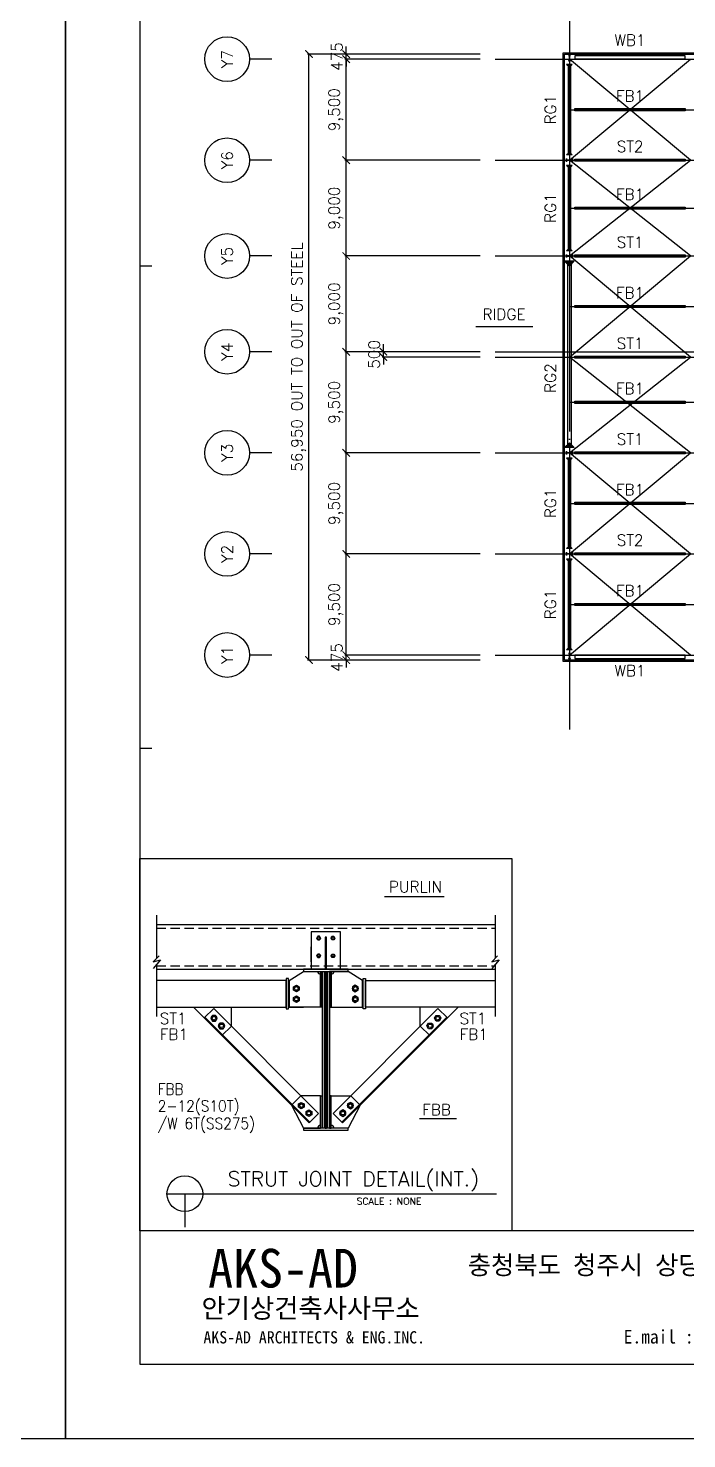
# Model space of a CAD drawing. Header units: metres. Extents: x -297536 to 1852864, y -630451 to -422551.
# Drawn here: x 580964 to 642923, y -630451 to -497882 of the extents above; entities that cross this region are included whole.
import ezdxf
from ezdxf.enums import TextEntityAlignment as Align

# ---------------------------------------------------------------- set-up
doc = ezdxf.new("R2010")
doc.units = ezdxf.units.M
doc.header["$LTSCALE"] = 700
doc.linetypes.add('CEN', pattern=[62, 60, -1, 0, -1])
doc.linetypes.add('HIDDEN', pattern=[0.375, 0.25, -0.125])
for name, color, linetype in [('beam', 7, 'Continuous'), ('bl', 3, 'Continuous'), ('BR', 2, 'Continuous'), ('CEN', 152, 'CEN'), ('COL', 2, 'Continuous'), ('DIM', 7, 'Continuous'), ('gir', 230, 'Continuous'), ('HID', 251, 'Continuous'), ('MAIN', 1, 'Continuous'), ('sec', 4, 'Continuous'), ('SYM', 7, 'Continuous'), ('TEX', 3, 'Continuous'), ('된장공장-1$0$FORM', 2, 'Continuous'), ('된장공장-1$0$WID', 4, 'Continuous')]:
    doc.layers.add(name, color=color, linetype=linetype)
doc.styles.add('HGTXT', font='romans.shx', dxfattribs={"bigfont": 'WHGTXT.shx'})
doc.styles.add('WHGTXT', font='romans.shx', dxfattribs={"bigfont": 'WHGTXT.shx'})
doc.styles.add('된장공장-1$0$타이틀', font='GulimChe.ttf')
doc.dimstyles.new('KJ', dxfattribs={"dimscale": 700, "dimtxt": 1.5, "dimasz": 1, "dimexe": 0.18, "dimexo": 2, "dimgap": 0.5, "dimtad": 1, "dimdec": 0, "dimzin": 0, "dimdsep": 46, "dimlunit": 6, "dimtxsty": 'HGTXT', "dimblk": 'ARCHTICK', "dimcen": 0.09, "dimclrt": 3, "dimadec": 0, "dimazin": 0, "dimtfac": 1, "dimtdec": 0, "dimtix": 1, "dimtmove": 0, "dimatfit": 0, "dimldrblk": 'OBLIQUE', "dimfxl": 1, "dimtolj": 1, "dimtzin": 0, "dimarcsym": 0})

# ---------------------------------------------------------------- blocks, each defined once
blk = doc.blocks.new('_ArchTick')
at = {"color": 0, "linetype": 'ByBlock', "const_width": 0.15}
blk.add_lwpolyline([(-0.5, -0.5), (0.5, 0.5)], dxfattribs=at)
blk = doc.blocks.new('*D818')
at = {"layer": 'Defpoints', "color": 0, "transparency": 16777216}
for p in [(610880, -556790), (624880, -556790), (624880, -557265)]:
    blk.add_point(p, dxfattribs=at)
at = {"layer": 'DIM', "color": 0, "lineweight": -2, "transparency": 16777216}
for p, q in [((610880, -556790), (610880, -556090)), ((623480, -556790), (610754, -556790)), ((623480, -557265), (610754, -557265)), ((610880, -557265), (610880, -556790)), ((610880, -557265), (610880, -557965))]:
    blk.add_line(p, q, dxfattribs=at)
at = {"layer": 'DIM', "color": 0, "lineweight": -2, "transparency": 16777216, "xscale": 700, "yscale": 700, "zscale": 700}
for p, rotation in [((610880, -556790), 270), ((610880, -557265), 90)]:
    blk.add_blockref('_ArchTick', p, dxfattribs=dict(at, rotation=rotation))
at = {"layer": 'DIM', "color": 3, "transparency": 16777216, "insert": (610005, -557028), "char_height": 1050, "attachment_point": 5, "rotation": 90, "style": 'HGTXT'}
blk.add_mtext('\\A1;475', dxfattribs=at)
blk = doc.blocks.new('_Oblique')
at = {"color": 0, "linetype": 'ByBlock', "lineweight": -2}
blk.add_line((-0.5, -0.5), (0.5, 0.5), dxfattribs=at)
blk = doc.blocks.new('*D819')
at = {"layer": 'Defpoints', "color": 0, "transparency": 16777216}
for p in [(610880, -547290), (624880, -547290), (624880, -556790)]:
    blk.add_point(p, dxfattribs=at)
at = {"layer": 'DIM', "color": 0, "lineweight": -2, "transparency": 16777216}
for p, q in [((623480, -547290), (610754, -547290)), ((610880, -556790), (610880, -547290)), ((623480, -556790), (610754, -556790))]:
    blk.add_line(p, q, dxfattribs=at)
at = {"layer": 'DIM', "color": 0, "lineweight": -2, "transparency": 16777216, "xscale": 700, "yscale": 700, "zscale": 700}
for p, rotation in [((610880, -547290), 90), ((610880, -556790), 270)]:
    blk.add_blockref('_ArchTick', p, dxfattribs=dict(at, rotation=rotation))
at = {"layer": 'DIM', "color": 3, "transparency": 16777216, "insert": (609905, -552040), "char_height": 1050, "attachment_point": 5, "rotation": 90, "style": 'HGTXT'}
blk.add_mtext('\\A1;9,500', dxfattribs=at)
blk = doc.blocks.new('*D820')
at = {"layer": 'Defpoints', "color": 0, "transparency": 16777216}
for p in [(610880, -537790), (624880, -537790), (624880, -547290)]:
    blk.add_point(p, dxfattribs=at)
at = {"layer": 'DIM', "color": 0, "lineweight": -2, "transparency": 16777216}
for p, q in [((623480, -537790), (610754, -537790)), ((610880, -547290), (610880, -537790)), ((623480, -547290), (610754, -547290))]:
    blk.add_line(p, q, dxfattribs=at)
at = {"layer": 'DIM', "color": 0, "lineweight": -2, "transparency": 16777216, "xscale": 700, "yscale": 700, "zscale": 700}
for p, rotation in [((610880, -537790), 90), ((610880, -547290), 270)]:
    blk.add_blockref('_ArchTick', p, dxfattribs=dict(at, rotation=rotation))
at = {"layer": 'DIM', "color": 3, "transparency": 16777216, "insert": (609905, -542540), "char_height": 1050, "attachment_point": 5, "rotation": 90, "style": 'HGTXT'}
blk.add_mtext('\\A1;9,500', dxfattribs=at)
blk = doc.blocks.new('*D821')
at = {"layer": 'Defpoints', "color": 0, "transparency": 16777216}
for p in [(610880, -528290), (624880, -528290), (624880, -537790)]:
    blk.add_point(p, dxfattribs=at)
at = {"layer": 'DIM', "color": 0, "lineweight": -2, "transparency": 16777216}
for p, q in [((623480, -528290), (610754, -528290)), ((610880, -537790), (610880, -528290)), ((623480, -537790), (610754, -537790))]:
    blk.add_line(p, q, dxfattribs=at)
at = {"layer": 'DIM', "color": 0, "lineweight": -2, "transparency": 16777216, "xscale": 700, "yscale": 700, "zscale": 700}
for p, rotation in [((610880, -528290), 90), ((610880, -537790), 270)]:
    blk.add_blockref('_ArchTick', p, dxfattribs=dict(at, rotation=rotation))
at = {"layer": 'DIM', "color": 3, "transparency": 16777216, "insert": (609905, -533040), "char_height": 1050, "attachment_point": 5, "rotation": 90, "style": 'HGTXT'}
blk.add_mtext('\\A1;9,500', dxfattribs=at)
blk = doc.blocks.new('*D822')
at = {"layer": 'Defpoints', "color": 0, "transparency": 16777216}
for p in [(610880, -519290), (624880, -519290), (624880, -528290)]:
    blk.add_point(p, dxfattribs=at)
at = {"layer": 'DIM', "color": 0, "lineweight": -2, "transparency": 16777216}
for p, q in [((623480, -519290), (610754, -519290)), ((610880, -528290), (610880, -519290)), ((623480, -528290), (610754, -528290))]:
    blk.add_line(p, q, dxfattribs=at)
at = {"layer": 'DIM', "color": 0, "lineweight": -2, "transparency": 16777216, "xscale": 700, "yscale": 700, "zscale": 700}
for p, rotation in [((610880, -519290), 90), ((610880, -528290), 270)]:
    blk.add_blockref('_ArchTick', p, dxfattribs=dict(at, rotation=rotation))
at = {"layer": 'DIM', "color": 3, "transparency": 16777216, "insert": (609905, -523790), "char_height": 1050, "attachment_point": 5, "rotation": 90, "style": 'HGTXT'}
blk.add_mtext('\\A1;9,000', dxfattribs=at)
blk = doc.blocks.new('*D823')
at = {"layer": 'Defpoints', "color": 0, "transparency": 16777216}
for p in [(610880, -510290), (624880, -510290), (624880, -519290)]:
    blk.add_point(p, dxfattribs=at)
at = {"layer": 'DIM', "color": 0, "lineweight": -2, "transparency": 16777216}
for p, q in [((623480, -510290), (610754, -510290)), ((610880, -519290), (610880, -510290)), ((623480, -519290), (610754, -519290))]:
    blk.add_line(p, q, dxfattribs=at)
at = {"layer": 'DIM', "color": 0, "lineweight": -2, "transparency": 16777216, "xscale": 700, "yscale": 700, "zscale": 700}
for p, rotation in [((610880, -510290), 90), ((610880, -519290), 270)]:
    blk.add_blockref('_ArchTick', p, dxfattribs=dict(at, rotation=rotation))
at = {"layer": 'DIM', "color": 3, "transparency": 16777216, "insert": (609905, -514790), "char_height": 1050, "attachment_point": 5, "rotation": 90, "style": 'HGTXT'}
blk.add_mtext('\\A1;9,000', dxfattribs=at)
blk = doc.blocks.new('*D824')
at = {"layer": 'Defpoints', "color": 0, "transparency": 16777216}
for p in [(610880, -500790), (624880, -500790), (624880, -510290)]:
    blk.add_point(p, dxfattribs=at)
at = {"layer": 'DIM', "color": 0, "lineweight": -2, "transparency": 16777216}
for p, q in [((623480, -500790), (610754, -500790)), ((610880, -510290), (610880, -500790)), ((623480, -510290), (610754, -510290))]:
    blk.add_line(p, q, dxfattribs=at)
at = {"layer": 'DIM', "color": 0, "lineweight": -2, "transparency": 16777216, "xscale": 700, "yscale": 700, "zscale": 700}
for p, rotation in [((610880, -500790), 90), ((610880, -510290), 270)]:
    blk.add_blockref('_ArchTick', p, dxfattribs=dict(at, rotation=rotation))
at = {"layer": 'DIM', "color": 3, "transparency": 16777216, "insert": (609905, -505540), "char_height": 1050, "attachment_point": 5, "rotation": 90, "style": 'HGTXT'}
blk.add_mtext('\\A1;9,500', dxfattribs=at)
blk = doc.blocks.new('*D825')
at = {"layer": 'Defpoints', "color": 0, "transparency": 16777216}
for p in [(610880, -500315), (624880, -500315), (624880, -500790)]:
    blk.add_point(p, dxfattribs=at)
at = {"layer": 'DIM', "color": 0, "lineweight": -2, "transparency": 16777216}
for p, q in [((610880, -500315), (610880, -499615)), ((623480, -500315), (610754, -500315)), ((623480, -500790), (610754, -500790)), ((610880, -500790), (610880, -500315)), ((610880, -500790), (610880, -501490))]:
    blk.add_line(p, q, dxfattribs=at)
at = {"layer": 'DIM', "color": 0, "lineweight": -2, "transparency": 16777216, "xscale": 700, "yscale": 700, "zscale": 700}
for p, rotation in [((610880, -500315), 270), ((610880, -500790), 90)]:
    blk.add_blockref('_ArchTick', p, dxfattribs=dict(at, rotation=rotation))
at = {"layer": 'DIM', "color": 3, "transparency": 16777216, "insert": (610005, -500553), "char_height": 1050, "attachment_point": 5, "rotation": 90, "style": 'HGTXT'}
blk.add_mtext('\\A1;475', dxfattribs=at)
blk = doc.blocks.new('*D826')
at = {"layer": 'Defpoints', "color": 0, "transparency": 16777216}
for p in [(607380, -500315), (624880, -500315), (624880, -557265)]:
    blk.add_point(p, dxfattribs=at)
at = {"layer": 'DIM', "color": 0, "lineweight": -2, "transparency": 16777216}
for p, q in [((623480, -500315), (607254, -500315)), ((607380, -557265), (607380, -500315)), ((623480, -557265), (607254, -557265))]:
    blk.add_line(p, q, dxfattribs=at)
at = {"layer": 'DIM', "color": 0, "lineweight": -2, "transparency": 16777216, "xscale": 700, "yscale": 700, "zscale": 700}
for p, rotation in [((607380, -500315), 90), ((607380, -557265), 270)]:
    blk.add_blockref('_ArchTick', p, dxfattribs=dict(at, rotation=rotation))
at = {"layer": 'DIM', "color": 3, "transparency": 16777216, "insert": (606405, -528790), "char_height": 1050, "attachment_point": 5, "rotation": 90, "style": 'HGTXT'}
blk.add_mtext('\\A1;\\A1;56,950 OUT TO OUT OF STEEL', dxfattribs=at)
blk = doc.blocks.new('*D880')
at = {"layer": 'Defpoints', "color": 0, "transparency": 16777216}
for p in [(614380, -528290), (624880, -528290), (624880, -528790)]:
    blk.add_point(p, dxfattribs=at)
at = {"layer": 'DIM', "color": 0, "lineweight": -2, "transparency": 16777216}
for p, q in [((614380, -528290), (614380, -527590)), ((623480, -528290), (614254, -528290)), ((623480, -528790), (614254, -528790)), ((614380, -528790), (614380, -528290)), ((614380, -528790), (614380, -529490))]:
    blk.add_line(p, q, dxfattribs=at)
at = {"layer": 'DIM', "color": 0, "lineweight": -2, "transparency": 16777216, "xscale": 700, "yscale": 700, "zscale": 700}
for p, rotation in [((614380, -528290), 270), ((614380, -528790), 90)]:
    blk.add_blockref('_ArchTick', p, dxfattribs=dict(at, rotation=rotation))
at = {"layer": 'DIM', "color": 3, "transparency": 16777216, "insert": (613505, -528540), "char_height": 1050, "attachment_point": 5, "rotation": 90, "style": 'HGTXT'}
blk.add_mtext('\\A1;500', dxfattribs=at)
blk = doc.blocks.new('Form01')
at = {"ltscale": 0.015}
blk.add_lwpolyline([(0, 0), (420, 0), (420, -297), (0, -297)], close=True, dxfattribs=at)
at = {"layer": '된장공장-1$0$FORM', "color": 4, "ltscale": 250}
blk.add_line((410, -269.1), (10, -269.1), dxfattribs=at)
at = {"layer": '된장공장-1$0$WID', "ltscale": 250}
for p, q in [((10, -10), (10, -287)), ((11.62, -139.55), (10, -139.55)), ((11.62, -204.32), (10, -204.32)), ((10, -287), (410, -287))]:
    blk.add_line(p, q, dxfattribs=at)
at = {"color": 1, "ltscale": 250, "style": '된장공장-1$0$타이틀'}
for s, height, p in [('AKS-AD', 5.192, (19.18, -276.69)), ('AKS-AD ARCHITECTS & ENG.INC.', 1.6458, (18.55, -284.2))]:
    blk.add_text(s, height=height, dxfattribs=at).set_placement(p)
at = {"color": 4, "ltscale": 250, "style": '된장공장-1$0$타이틀'}
blk.add_text('안기상건축사사무소', height=2.596, dxfattribs=at).set_placement((18.29, -280.77))
at = {"layer": '된장공장-1$0$FORM', "color": 7, "ltscale": 250, "style": '된장공장-1$0$타이틀'}
for s, height, p in [('충청북도 청주시 상당구 단재로 134, 3F', 2.5, (112.61, -274.93)), ('E.mail : hankeum9911@hanmail.net', 1.8172, (112.61, -284.21))]:
    blk.add_text(s, height=height, dxfattribs=at).set_placement(p, align=Align.RIGHT)

msp = doc.modelspace()

# ---------------------------------------------------------------- hatches: boundary and pattern name
at = {"layer": 'gir', "transparency": 33554687}
h = msp.add_hatch(color=256, dxfattribs=at)
h.dxf.hatch_style = 1
h.paths.add_polyline_path([(632142.5, -501290), (631617.5, -501290), (631880, -501552.5)])
h = msp.add_hatch(color=256, dxfattribs=at)
h.dxf.hatch_style = 1
h.paths.add_polyline_path([(632142.5, -509790), (631617.5, -509790), (631880, -509527.5)])
h = msp.add_hatch(color=256, dxfattribs=at)
h.dxf.hatch_style = 1
h.paths.add_polyline_path([(632142.5, -510790), (631617.5, -510790), (631880, -511052.5)])
h = msp.add_hatch(color=256, dxfattribs=at)
h.dxf.hatch_style = 1
h.paths.add_polyline_path([(632142.5, -518790), (631880, -518527.5), (631617.5, -518790)])
h = msp.add_hatch(color=256, dxfattribs=at)
h.dxf.hatch_style = 1
h.paths.add_polyline_path([(632330, -519790), (631430, -519790), (631880, -520240)])
h = msp.add_hatch(color=256, dxfattribs=at)
h.dxf.hatch_style = 1
h.paths.add_polyline_path([(632330, -537290), (631430, -537290), (631880, -536840)])
h = msp.add_hatch(color=256, dxfattribs=at)
h.dxf.hatch_style = 1
h.paths.add_polyline_path([(632142.5, -538290), (631617.5, -538290), (631880, -538552.5)])
h = msp.add_hatch(color=256, dxfattribs=at)
h.dxf.hatch_style = 1
h.paths.add_polyline_path([(632142.5, -546790), (631617.5, -546790), (631880, -546527.5)])
h = msp.add_hatch(color=256, dxfattribs=at)
h.dxf.hatch_style = 1
h.paths.add_polyline_path([(632142.5, -547790), (631617.5, -547790), (631880, -548052.5)])
h = msp.add_hatch(color=256, dxfattribs=at)
h.dxf.hatch_style = 1
h.paths.add_polyline_path([(632142.5, -556290), (631617.5, -556290), (631880, -556027.5)])

# ---------------------------------------------------------------- linework, layer by layer
for p, q in [((593039.2, -581252.9), (593039.2, -584966.8)), ((593039.2, -581924.9), (593039.2, -585305.7)), ((624889.2, -581252.9), (624889.2, -585305.7)), ((607578.2, -585627.6), (607578.2, -584213.5)), ((593408.4, -585429), (592715.6, -586259.9)), ((593277.5, -585067.4), (592719.6, -585625.3)), ((592719.6, -585625.3), (593408.4, -585429)), ((593039.2, -585871.8), (593039.2, -590764.5)), ((625258.4, -585429), (624565.6, -586259.9)), ((625127.5, -585067.4), (624569.6, -585625.3)), ((624569.6, -585625.3), (625258.4, -585429)), ((624889.2, -585871.8), (624889.2, -590764.5)), ((605520.2, -587369.5), (605439.4, -587369.5)), ((605520.2, -587369.5), (605520.2, -589889.5)), ((612408.2, -587369.5), (612408.2, -589889.5)), ((612488.9, -587369.5), (612408.2, -587369.5)), ((612408.2, -587369.5), (612488.9, -587369.5)), ((599187.7, -592562.4), (596514.8, -589889.5)), ((600078.6, -591671.5), (600078.6, -589889.5)), ((605439.4, -589889.5), (606864.2, -589889.5)), ((617849.7, -591671.5), (617849.7, -589889.5)), ((618740.7, -592562.4), (621413.5, -589889.5)), ((607467.7, -600699.9), (597595.8, -590828)), ((610460.6, -600699.9), (620332.5, -590828)), ((600078.6, -591671.5), (599187.7, -592562.4)), ((617849.7, -591671.5), (618740.7, -592562.4))]:
    msp.add_line(p, q)
for points in [[(632142.5, -501290), (631617.5, -501290), (631880, -501552.5)], [(632142.5, -509790), (631617.5, -509790), (631880, -509527.5)], [(632142.5, -510790), (631617.5, -510790), (631880, -511052.5)], [(632142.5, -518790), (631617.5, -518790), (631880, -518527.5)], [(632330, -519790), (631430, -519790), (631880, -520240)], [(632330, -537290), (631430, -537290), (631880, -536840)], [(632142.5, -538290), (631617.5, -538290), (631880, -538552.5)], [(632142.5, -546790), (631617.5, -546790), (631880, -546527.5)], [(632142.5, -547790), (631617.5, -547790), (631880, -548052.5)], [(632142.5, -556290), (631617.5, -556290), (631880, -556027.5)], [(607578.2, -586327.9), (610350.2, -586327.9), (610350.2, -582799.9), (607578.2, -582799.9)], [(608384.1, -583547.1), (608476, -583387.9), (608384.1, -583228.8), (608200.3, -583228.8), (608108.4, -583387.9), (608200.3, -583547.1)], [(609544.3, -583547.1), (609452.4, -583387.9), (609544.3, -583228.8), (609728.1, -583228.8), (609820, -583387.9), (609728.1, -583547.1)], [(608913.8, -586327.9), (609014.6, -586327.9), (609014.6, -583303.9), (608913.8, -583303.9)], [(608384.1, -585227.1), (608476, -585067.9), (608384.1, -584908.8), (608200.3, -584908.8), (608108.4, -585067.9), (608200.3, -585227.1)], [(609544.3, -585227.1), (609452.4, -585067.9), (609544.3, -584908.8), (609728.1, -584908.8), (609820, -585067.9), (609728.1, -585227.1)], [(605237.8, -587201.5), (605237.8, -590057.5), (605439.4, -590057.5), (605439.4, -587201.5)], [(605520.2, -589889.5), (605520.2, -587369.5), (606864.2, -586529.5), (608452.1, -586529.5), (608452.1, -589889.5)], [(608603.3, -589889.5), (608452.1, -589889.5), (608452.1, -586529.5), (608603.3, -586529.5)], [(609325, -589889.5), (609476.2, -589889.5), (609476.2, -586529.5), (609325, -586529.5)], [(612408.2, -589889.5), (612408.2, -587369.5), (611064.2, -586529.5), (609476.2, -586529.5), (609476.2, -589889.5)], [(612690.5, -587201.5), (612690.5, -590057.5), (612488.9, -590057.5), (612488.9, -587201.5)], [(605926.9, -587972.4), (606192.2, -587819.2), (606457.4, -587972.4), (606457.4, -588278.7), (606192.2, -588431.8), (605926.9, -588278.7)], [(612001.4, -587972.4), (611736.2, -587819.2), (611470.9, -587972.4), (611470.9, -588278.7), (611736.2, -588431.8), (612001.4, -588278.7)], [(605926.9, -588980.4), (606192.2, -588827.2), (606457.4, -588980.4), (606457.4, -589286.7), (606192.2, -589439.8), (605926.9, -589286.7)], [(612001.4, -588980.4), (611736.2, -588827.2), (611470.9, -588980.4), (611470.9, -589286.7), (611736.2, -589439.8), (612001.4, -589286.7)], [(607396.4, -600771.2), (608287.4, -599880.2), (598415.5, -590008.3), (597524.6, -590899.3)], [(598598.4, -591194.3), (598751.5, -590929), (598598.4, -590663.7), (598292.1, -590663.7), (598138.9, -590929), (598292.1, -591194.3)], [(610531.9, -600771.2), (609641, -599880.2), (619512.8, -590008.3), (620403.8, -590899.3)], [(619330, -591194.3), (619176.8, -590929), (619330, -590663.7), (619636.3, -590663.7), (619789.4, -590929), (619636.3, -591194.3)], [(599311.1, -591907), (599464.3, -591641.8), (599311.1, -591376.5), (599004.8, -591376.5), (598851.7, -591641.8), (599004.8, -591907)], [(618617.2, -591907), (618464.1, -591641.8), (618617.2, -591376.5), (618923.5, -591376.5), (619076.7, -591641.8), (618923.5, -591907)], [(608452.1, -598217.1), (606624.3, -598217.1), (605733.3, -599108.1), (606864.2, -601246.3), (608452.1, -601246.3)], [(606388.7, -598984.6), (606654, -598831.5), (606919.2, -598984.6), (606919.2, -599290.9), (606654, -599444.1), (606388.7, -599290.9)], [(608603.3, -601246.3), (608452.1, -601246.3), (608452.1, -598217.1), (608603.3, -598217.1)], [(609325, -601246.3), (609476.2, -601246.3), (609476.2, -598217.1), (609325, -598217.1)], [(609476.2, -598217.1), (611304.1, -598217.1), (612195, -599108.1), (611064.2, -601246.3), (609476.2, -601246.3)], [(611539.6, -598984.6), (611274.4, -598831.5), (611009.1, -598984.6), (611009.1, -599290.9), (611274.4, -599444.1), (611539.6, -599290.9)], [(607101.5, -599697.4), (607366.7, -599544.2), (607632, -599697.4), (607632, -600003.7), (607366.7, -600156.8), (607101.5, -600003.7)], [(610826.9, -599697.4), (610561.6, -599544.2), (610296.3, -599697.4), (610296.3, -600003.7), (610561.6, -600156.8), (610826.9, -600003.7)]]:
    msp.add_lwpolyline(points, close=True)
at = {"color": 5}
msp.add_lwpolyline([(591464.2, -575917.4), (626464.2, -575917.4), (626464.2, -610917.4), (591464.2, -610917.4)], close=True, dxfattribs=at)
for points in [[(593039.2, -589889.5), (605237.8, -589889.5), (605237.8, -587369.5), (593039.2, -587369.5)], [(624889.2, -589889.5), (612690.5, -589889.5), (612690.5, -587369.5), (624889.2, -587369.5)]]:
    msp.add_lwpolyline(points)
for centre, radius in [((608292.2, -583387.9), 159.2), ((608292.2, -583387.9), 100.8), ((609636.2, -583387.9), 159.2), ((609636.2, -583387.9), 100.8), ((608292.2, -585067.9), 159.2), ((608292.2, -585067.9), 100.8), ((609636.2, -585067.9), 159.2), ((609636.2, -585067.9), 100.8), ((606192.2, -588125.5), 265.3), ((606192.2, -588125.5), 168), ((611736.2, -588125.5), 265.3), ((611736.2, -588125.5), 168), ((606192.2, -589133.5), 265.3), ((606192.2, -589133.5), 168), ((611736.2, -589133.5), 265.3), ((611736.2, -589133.5), 168), ((598445.2, -590929), 265.3), ((598445.2, -590929), 168), ((619483.1, -590929), 265.3), ((619483.1, -590929), 168), ((599158, -591641.8), 265.3), ((599158, -591641.8), 168), ((618770.4, -591641.8), 265.3), ((618770.4, -591641.8), 168), ((606654, -599137.8), 265.3), ((606654, -599137.8), 168), ((611274.4, -599137.8), 265.3), ((611274.4, -599137.8), 168), ((607366.7, -599850.5), 265.3), ((607366.7, -599850.5), 168), ((610561.6, -599850.5), 265.3), ((610561.6, -599850.5), 168)]:
    msp.add_circle(centre, radius)
for centre, start, end in [((608452.1, -586529.5), 180, 270.000001), ((609476.2, -586529.5), 269.999999, 0), ((608452.1, -601246.3), 89.999999, 180), ((609476.2, -601246.3), 0, 90.000001)]:
    msp.add_arc(centre, 252, start, end)
at = {"layer": 'beam'}
for points in [[(632380, -500765), (642780, -500765), (642780, -500465), (632380, -500465)], [(632380, -500756), (642780, -500756), (642780, -500474), (632380, -500474)], [(632380, -505440), (642780, -505440), (642780, -505640), (632380, -505640)], [(632380, -510190), (642780, -510190), (642780, -510390), (632380, -510390)], [(632380, -514690), (642780, -514690), (642780, -514890), (632380, -514890)], [(632380, -519190), (642780, -519190), (642780, -519390), (632380, -519390)], [(632380, -523940), (642780, -523940), (642780, -524140), (632380, -524140)], [(632380, -528690), (642780, -528690), (642780, -528890), (632380, -528890)], [(632380, -532940), (642780, -532940), (642780, -533140), (632380, -533140)], [(632380, -537690), (642780, -537690), (642780, -537890), (632380, -537890)], [(632380, -542440), (642780, -542440), (642780, -542640), (632380, -542640)], [(632380, -547190), (642780, -547190), (642780, -547390), (632380, -547390)], [(632380, -551940), (642780, -551940), (642780, -552140), (632380, -552140)], [(632380, -557115), (642780, -557115), (642780, -556815), (632380, -556815)], [(632380, -557106), (642780, -557106), (642780, -556824), (632380, -556824)]]:
    msp.add_lwpolyline(points, close=True, dxfattribs=at)
at = {"layer": 'bl'}
msp.add_line((631405, -528790), (803355, -528790), dxfattribs=at)
msp.add_lwpolyline([(631405, -500315), (803355, -500315), (803355, -557265), (631405, -557265)], close=True, dxfattribs=at)
at = {"layer": 'BR'}
for points in [[(631880, -556790), (643280, -547290), (631880, -537790), (643280, -528790), (631880, -519290), (643280, -510290), (631880, -500790)], [(643280, -556790), (631880, -547290), (643280, -537790), (631880, -528790), (643280, -519290), (631880, -510290), (643280, -500790)]]:
    msp.add_lwpolyline(points, dxfattribs=at)
at = {"layer": 'CEN'}
for p, q in [((631880, -493790), (631880, -563790)), ((624880, -500790), (809880, -500790)), ((631880, -505540), (802880, -505540)), ((624880, -510290), (809880, -510290)), ((631880, -514790), (802880, -514790)), ((624880, -519290), (809880, -519290)), ((631880, -524040), (802880, -524040)), ((624880, -528290), (809880, -528290)), ((624880, -528790), (809880, -528790)), ((631880, -533040), (802880, -533040)), ((624880, -537790), (809880, -537790)), ((631880, -542540), (802880, -542540)), ((624880, -547290), (809880, -547290)), ((631880, -552040), (802880, -552040)), ((624880, -556790), (809880, -556790))]:
    msp.add_line(p, q, dxfattribs=at)
at = {"layer": 'COL'}
for points in [[(631780, -500940), (631980, -500940), (631980, -500924), (631905, -500924, -0.41421356), (631885, -500904), (631885, -500476, -0.41421356), (631905, -500456), (631980, -500456), (631980, -500440), (631780, -500440), (631780, -500456), (631855, -500456, -0.41421356), (631875, -500476), (631875, -500904, -0.41421356), (631855, -500924), (631780, -500924)], [(632171, -510440), (632171, -510140), (632154, -510140), (632154, -510256, -0.41421356), (632126, -510284), (631634, -510284, -0.41421356), (631606, -510256), (631606, -510140), (631589, -510140), (631589, -510440), (631606, -510440), (631606, -510324, -0.41421356), (631634, -510296), (632126, -510296, -0.41421356), (632154, -510324), (632154, -510440)], [(632171, -519440), (632171, -519140), (632154, -519140), (632154, -519256, -0.41421356), (632126, -519284), (631634, -519284, -0.41421356), (631606, -519256), (631606, -519140), (631589, -519140), (631589, -519440), (631606, -519440), (631606, -519324, -0.41421356), (631634, -519296), (632126, -519296, -0.41421356), (632154, -519324), (632154, -519440)], [(632171, -537940), (632171, -537640), (632154, -537640), (632154, -537756, -0.41421356), (632126, -537784), (631634, -537784, -0.41421356), (631606, -537756), (631606, -537640), (631589, -537640), (631589, -537940), (631606, -537940), (631606, -537824, -0.41421356), (631634, -537796), (632126, -537796, -0.41421356), (632154, -537824), (632154, -537940)], [(632171, -547440), (632171, -547140), (632154, -547140), (632154, -547256, -0.41421356), (632126, -547284), (631634, -547284, -0.41421356), (631606, -547256), (631606, -547140), (631589, -547140), (631589, -547440), (631606, -547440), (631606, -547324, -0.41421356), (631634, -547296), (632126, -547296, -0.41421356), (632154, -547324), (632154, -547440)], [(631780, -557140), (631980, -557140), (631980, -557124), (631905, -557124, -0.41421356), (631885, -557104), (631885, -556676, -0.41421356), (631905, -556656), (631980, -556656), (631980, -556640), (631780, -556640), (631780, -556656), (631855, -556656, -0.41421356), (631875, -556676), (631875, -557104, -0.41421356), (631855, -557124), (631780, -557124)]]:
    msp.add_lwpolyline(points, format="xyb", close=True, dxfattribs=at)
at = {"layer": 'DIM'}
for points in [[(635274.7, -502325.6, 0, 350, 0), (634429.8, -501702.2, 0, 0, 0), (628449.7, -497290, 0, 0, 0)], [(631280, -528790, 0, 350, 0), (630537.5, -528047.5, 0, 0, 0), (628449.7, -525959.7, 0, 0, 0)], [(613879.9, -582127.9, 0, 350, 0), (614115.5, -581104.7, 0, 0, 0), (614479.8, -579522.3, 0, 0, 0)], [(615937.4, -595238.8, 0, 350, 0), (616292.4, -596227, 0, 0, 0), (617782.2, -600373.8, 0, 0, 0)]]:
    msp.add_lwpolyline(points, format="xyseb", dxfattribs=at)
for points in [[(628449.7, -525959.7), (623087.2, -525959.7)], [(620081.3, -579522.3), (614479.8, -579522.3)], [(621261.2, -600373.8), (617782.2, -600373.8)]]:
    msp.add_lwpolyline(points, dxfattribs=at)
at = {"layer": 'gir'}
for points in [[(631792.5, -501290), (631967.5, -501290), (631967.5, -509790), (631792.5, -509790)], [(631792.5, -510790), (631967.5, -510790), (631967.5, -518790), (631792.5, -518790)], [(631730, -519790), (632030, -519790), (632030, -537290), (631730, -537290)], [(631792.5, -538290), (631967.5, -538290), (631967.5, -546790), (631792.5, -546790)], [(631792.5, -547790), (631967.5, -547790), (631967.5, -556290), (631792.5, -556290)]]:
    msp.add_lwpolyline(points, close=True, dxfattribs=at)
at = {"layer": 'HID'}
msp.add_lwpolyline([(631280, -500190), (803480, -500190), (803480, -557390), (631280, -557390)], close=True, dxfattribs=at)
at = {"layer": 'MAIN'}
for p, q in [((608628.2, -586529.5), (608628.2, -601246.3)), ((608796.2, -586529.5), (608796.2, -601246.3)), ((608897, -586529.5), (609031.4, -586529.5)), ((609132.2, -586529.5), (609132.2, -601246.3)), ((609300.2, -586529.5), (609300.2, -601246.3)), ((608897, -601246.3), (609031.4, -601246.3))]:
    msp.add_line(p, q, dxfattribs=at)
msp.add_lwpolyline([(609031.4, -601246.3), (609031.4, -586529.5), (611064.2, -586529.5), (611064.2, -586327.9), (606864.2, -586327.9), (606864.2, -586529.5), (608897, -586529.5), (608897, -601246.3), (606864.2, -601246.3), (606864.2, -601447.9), (611064.2, -601447.9), (611064.2, -601246.3)], close=True, dxfattribs=at)
at = {"layer": 'sec'}
for p, q in [((593039.2, -582127.9), (624889.2, -582127.9)), ((593039.2, -586327.9), (624889.2, -586327.9))]:
    msp.add_line(p, q, dxfattribs=at)
at = {"layer": 'sec', "linetype": 'HIDDEN', "ltscale": 5}
for p, q in [((593039.2, -582463.9), (624889.2, -582463.9)), ((593039.2, -585991.9), (624889.2, -585991.9))]:
    msp.add_line(p, q, dxfattribs=at)
at = {"layer": 'SYM'}
for p, q in [((603880, -500790), (601780, -500790)), ((603880, -510290), (601780, -510290)), ((603880, -519290), (601780, -519290)), ((603880, -528290), (601780, -528290)), ((603880, -537790), (601780, -537790)), ((603880, -547290), (601780, -547290)), ((603880, -556790), (601780, -556790))]:
    msp.add_line(p, q, dxfattribs=at)
for centre in [(599680, -500790), (599680, -510290), (599680, -519290), (599680, -528290), (599680, -537790), (599680, -547290), (599680, -556790)]:
    msp.add_circle(centre, 2100, dxfattribs=at)
at = {"layer": 'TEX'}
for p, q in [((594021.6, -607417.3), (625032.9, -607417.3)), ((595701.6, -607424.7), (595701.6, -610574.7))]:
    msp.add_line(p, q, dxfattribs=at)
msp.add_circle((595701.6, -607424.7), 1680, dxfattribs=at)

# ---------------------------------------------------------------- block references
at = {"xscale": 700, "yscale": 700, "zscale": 700}
for p in [(290464.2, -422550.9), (584464.2, -422550.9)]:
    msp.add_blockref('Form01', p, dxfattribs=at)

# ---------------------------------------------------------------- texts
at = {"layer": 'TEX', "color": 3, "style": 'WHGTXT'}
for s, p in [('WB1', (637580, -499840)), ('FB1', (637580, -505090)), ('ST2', (637580, -509840)), ('FB1', (637580, -514340)), ('ST1', (637580, -518840)), ('FB1', (637580, -523590)), ('ST1', (637580, -528340)), ('FB1', (637580, -532590)), ('ST1', (637580, -537340)), ('FB1', (637580, -542090)), ('ST2', (637580, -546840)), ('FB1', (637580, -551590))]:
    msp.add_text(s, height=1050, dxfattribs=at).set_placement(p, align=Align.BOTTOM_CENTER)
at = {"layer": 'TEX', "style": 'WHGTXT'}
for s, p in [('Y7', (599680, -500790)), ('Y6', (599680, -510290)), ('Y5', (599680, -519290)), ('Y4', (599680, -528290)), ('Y3', (599680, -537790)), ('Y2', (599680, -547290)), ('Y1', (599680, -556790))]:
    msp.add_text(s, height=1050, rotation=90, dxfattribs=at).set_placement(p, align=Align.MIDDLE)
at = {"layer": 'TEX', "color": 3, "style": 'WHGTXT'}
for s, p in [('RG1', (630930, -505540)), ('RG1', (630930, -514790)), ('RG2', (630930, -530769.7)), ('RG1', (630930, -542540)), ('RG1', (630930, -552040))]:
    msp.add_text(s, height=1050, rotation=90, dxfattribs=at).set_placement(p, align=Align.BOTTOM_CENTER)
msp.add_text('RIDGE', height=1050, dxfattribs=at).set_placement((627749.7, -525609.7), align=Align.BOTTOM_RIGHT)
msp.add_text('WB1', height=1050, dxfattribs=at).set_placement((637580, -557740), align=Align.TOP_CENTER)
at = {"layer": 'TEX', "style": 'WHGTXT'}
for s, rotation, p in [('PURLIN', 359.999975, (614900.5, -579101)), ('ST1', 0.000025, (593341.3, -591471.1)), ('ST1', 359.999975, (621544.6, -591471.1)), ('FB1', 0.000025, (593341.3, -592966.2)), ('FB1', 359.999975, (621544.6, -592966.2)), ('FBB', 359.999975, (618028.3, -600039.8))]:
    msp.add_text(s, height=1050, rotation=rotation, dxfattribs=at).set_placement(p)
at = {"layer": 'TEX', "style": 'WHGTXT', "width": 0.9}
for s, p in [('FBB', (593154.2, -598117.6)), ('2-12(S10T)', (593154.2, -599694.3)), ('/W 6T(SS275)', (593154.2, -601338))]:
    msp.add_text(s, height=1050, rotation=359.999975, dxfattribs=at).set_placement(p)
at = {"layer": 'TEX', "style": 'WHGTXT'}
msp.add_text('STRUT JOINT DETAIL(INT.)', height=1400, dxfattribs=at).set_placement((611552.4, -606724.7), align=Align.CENTER)
msp.add_text('SCALE : NONE', height=642.133, dxfattribs=at).set_placement((611860.8, -608124.7), align=Align.MIDDLE_LEFT)

# ---------------------------------------------------------------- dimensions: what is measured, and where the dimension line sits
at = {"layer": 'DIM'}
for base, p1, p2, angle, picture, middle in [((610880, -500315), (624880, -500790), (624880, -500315), 270, '*D825', (610005, -500552.5)), ((610880, -500790), (624880, -510290), (624880, -500790), 270, '*D824', (609905, -505540)), ((610880, -510290), (624880, -519290), (624880, -510290), 270, '*D823', (609905, -514790)), ((610880, -519290), (624880, -528290), (624880, -519290), 270, '*D822', (609905, -523790)), ((614380, -528290), (624880, -528790), (624880, -528290), 90, '*D880', (613505, -528540)), ((610880, -528290), (624880, -537790), (624880, -528290), 270, '*D821', (609905, -533040)), ((610880, -537790), (624880, -547290), (624880, -537790), 270, '*D820', (609905, -542540)), ((610880, -547290), (624880, -556790), (624880, -547290), 270, '*D819', (609905, -552040)), ((610880, -556790), (624880, -557265), (624880, -556790), 270, '*D818', (610005, -557027.5))]:
    dim = msp.add_linear_dim(base=base, p1=p1, p2=p2, angle=angle, dimstyle='KJ', override={"dimtxsty": 'HGTXT', "dimldrblk": 'Oblique'}, dxfattribs=at)
    dim.commit()
    dim.dimension.update_dxf_attribs({"geometry": picture, "text_midpoint": middle})
dim = msp.add_linear_dim(base=(607380, -500315), p1=(624880, -557265), p2=(624880, -500315), angle=270, text='\\A1;<> OUT TO OUT OF STEEL', dimstyle='KJ', override={"dimtxsty": 'HGTXT', "dimldrblk": 'Oblique'}, dxfattribs=at)
dim.commit()
dim.dimension.update_dxf_attribs({"geometry": '*D826', "text_midpoint": (606405, -528790)})

doc.saveas('drawing.dxf')
